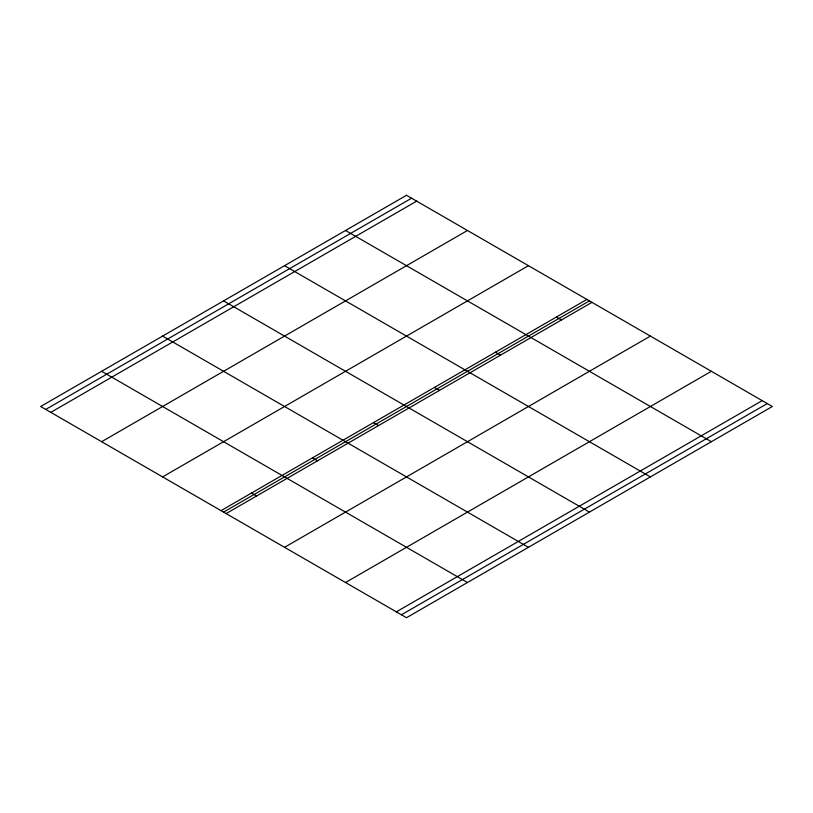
<?xml version="1.0" encoding="UTF-8"?>
<svg xmlns="http://www.w3.org/2000/svg" width="813" height="813" viewBox="0 0 813 813"><rect width="100%" height="100%" fill="white"/><g stroke="black" fill="none" stroke-linecap="round" stroke-linejoin="round"><path stroke-width="1.22" d="M45.731 409.437L411.581 198.209M50.813 412.364L416.663 201.146M101.625 441.703L467.475 230.486M162.6 476.906L528.45 265.688M221.034 510.645L586.884 299.418M223.575 512.109L589.425 300.891M226.116 513.582L591.966 302.355M284.55 547.312L650.4 336.094M345.525 582.515L711.375 371.297M396.338 611.854L762.188 400.636M401.419 614.791L767.269 403.563M556.397 317.019L561.478 319.956M345.525 230.486L711.375 441.703M495.422 352.232L500.503 355.159M284.55 265.688L650.4 476.906M434.447 387.435L439.528 390.362M223.575 300.891L589.425 512.109M373.472 422.638L378.553 425.565M162.6 336.094L528.45 547.312M312.497 457.841L317.578 460.768M101.625 371.297L467.475 582.515M251.522 493.044L256.603 495.981M406.5 195.283L40.65 406.5L406.5 617.717L772.35 406.5L406.5 195.283"/></g></svg>
